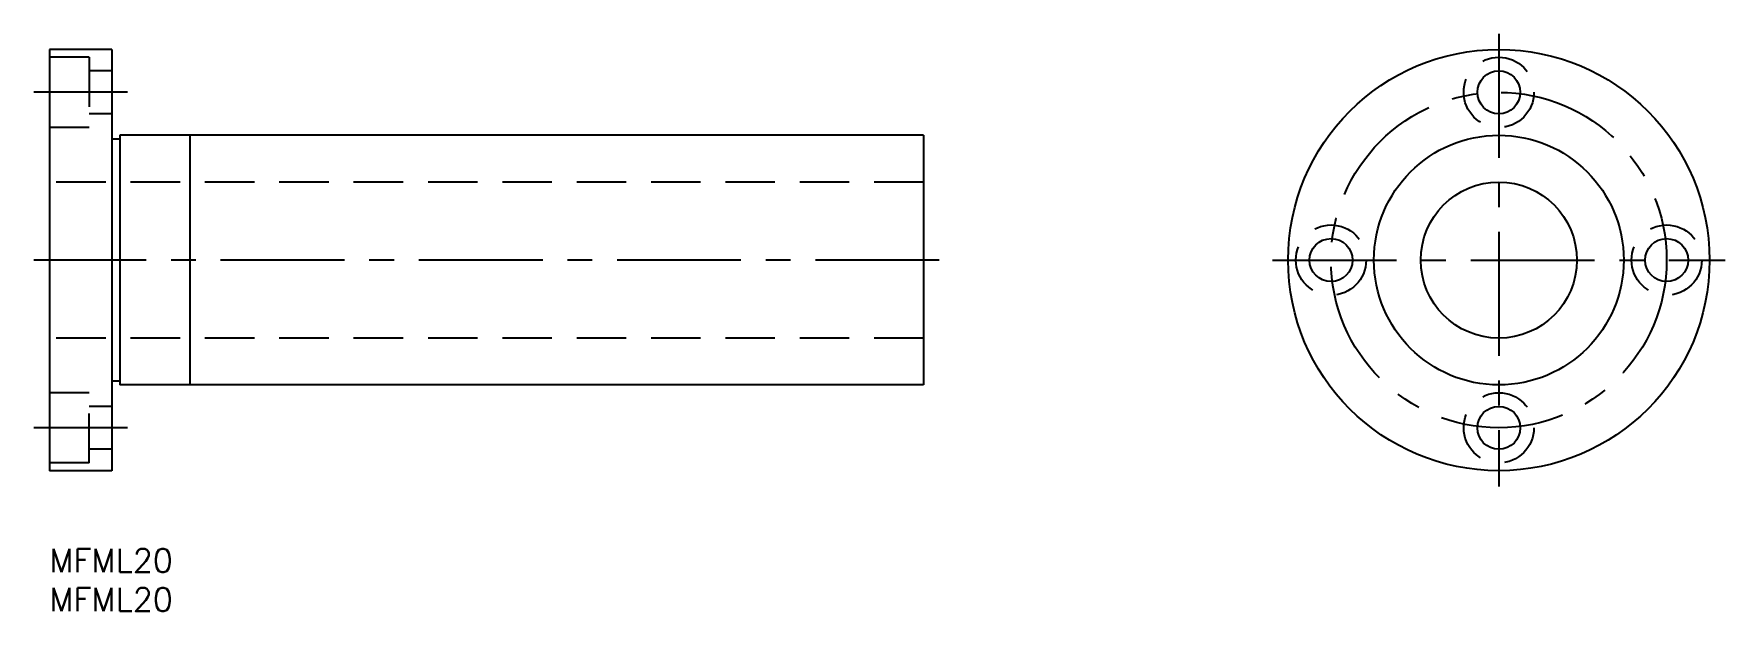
# Model space of a CAD drawing. Extents: x -2 to 215, y -8 to 66.
import ezdxf

# ---------------------------------------------------------------- set-up
doc = ezdxf.new("R2010")
doc.units = 0
doc.header["$LTSCALE"] = 0.5
doc.linetypes.add('CENTER', pattern=[50.8, 31.75, -6.35, 6.35, -6.35])
doc.linetypes.add('DASHED', pattern=[19.05, 12.7, -6.35])
for name, color, linetype in [('MSM_CENTER', 1, 'CENTER'), ('MSM_CONTINUOUS', 7, 'CONTINUOUS'), ('MSM_DASHED', 4, 'DASHED'), ('MSM_PART_NUMBER', 7, 'CONTINUOUS')]:
    doc.layers.add(name, color=color, linetype=linetype)
doc.styles.get("Standard").update_dxf_attribs({"font": 'txt.shx', "height": 3, "bigfont": 'bigfont.shx'})

# ---------------------------------------------------------------- blocks, each defined once
blk = doc.blocks.new('*U18')
at = {"layer": 'MSM_PART_NUMBER'}
blk.add_text('MFML20', height=3, dxfattribs=at).set_placement((0, -3))
blk = doc.blocks.new('*U19')
at = {"layer": 'MSM_PART_NUMBER'}
blk.add_text('MFML20', height=3, dxfattribs=at).set_placement((0, -8))

msp = doc.modelspace()

# ---------------------------------------------------------------- linework, layer by layer
at = {"layer": 'MSM_CENTER'}
for p, q in [((185.69, 66), (185.69, 8)), ((10, 58.5), (-2, 58.5)), ((114, 37), (-2, 37)), ((156.69, 37), (214.69, 37)), ((10, 15.5), (-2, 15.5))]:
    msp.add_line(p, q, dxfattribs=at)
msp.add_circle((185.69, 37), 21.5, dxfattribs=at)
at = {"layer": 'MSM_CONTINUOUS'}
for p, q in [((8, 64), (0, 64)), ((0, 64), (0, 10)), ((8, 64), (8, 10)), ((9, 52.5), (8, 52.5)), ((112, 53), (9, 53)), ((9, 53), (9, 21)), ((18, 53), (18, 21)), ((112, 53), (112, 21)), ((9, 21.5), (8, 21.5)), ((112, 21), (9, 21)), ((8, 10), (0, 10))]:
    msp.add_line(p, q, dxfattribs=at)
for centre, radius in [((185.69, 37), 27), ((185.69, 58.5), 2.75), ((185.69, 37), 16), ((185.69, 37), 10), ((164.19, 37), 2.75), ((207.19, 37), 2.75), ((185.69, 15.5), 2.75)]:
    msp.add_circle(centre, radius, dxfattribs=at)
at = {"layer": 'MSM_DASHED'}
for p, q in [((5.1, 63), (0, 63)), ((5.1, 63), (5.1, 54)), ((8, 61.25), (5.1, 61.25)), ((8, 55.75), (5.1, 55.75)), ((5.1, 54), (0, 54)), ((112, 47), (0, 47)), ((112, 27), (0, 27)), ((5.1, 20), (0, 20)), ((5.1, 11), (5.1, 20)), ((8, 18.25), (5.1, 18.25)), ((5.1, 11), (0, 11)), ((8, 12.75), (5.1, 12.75))]:
    msp.add_line(p, q, dxfattribs=at)
for centre in [(185.69, 58.5), (164.19, 37), (207.19, 37), (185.69, 15.5)]:
    msp.add_circle(centre, 4.5, dxfattribs=at)

# ---------------------------------------------------------------- block references
at = {"layer": 'MSM_CONTINUOUS'}
for name in ['*U18', '*U19']:
    msp.add_blockref(name, (0, 0), dxfattribs=at)

doc.saveas('drawing.dxf')
